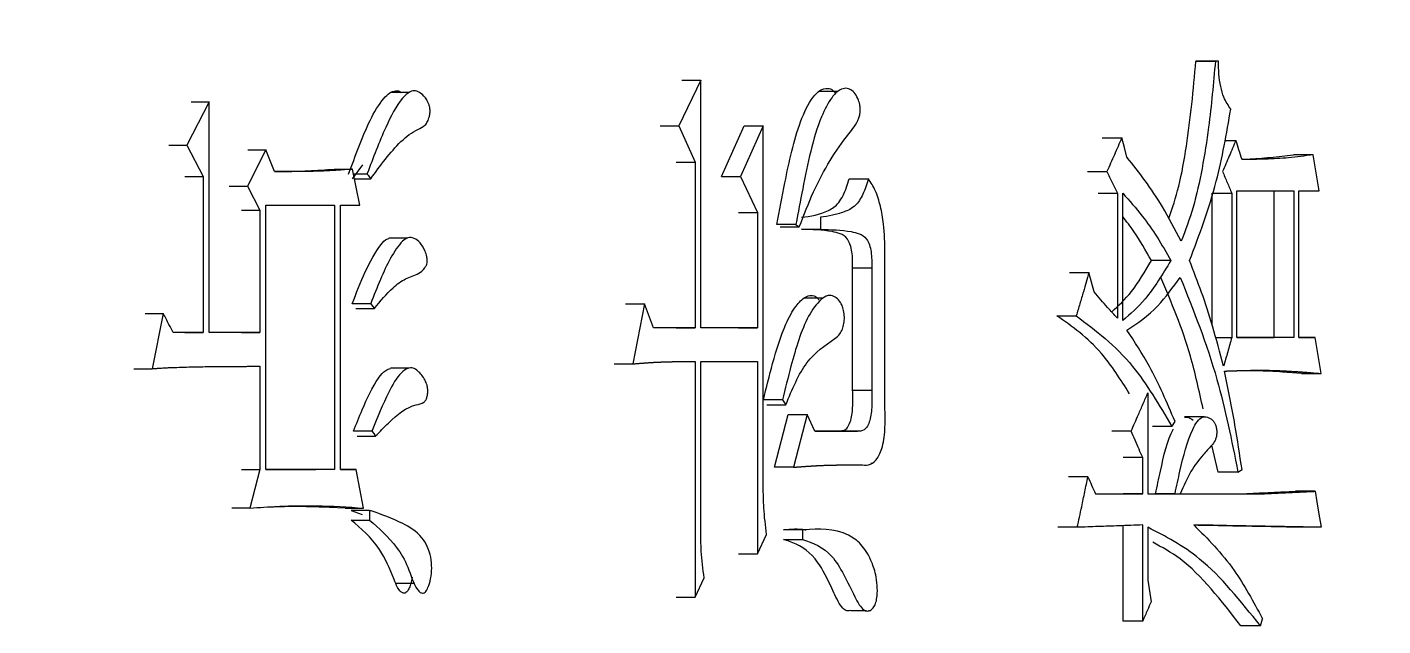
# Model space of a CAD drawing. Header units: millimetres. Extents: x 2642 to 4256, y 821 to 2003.
# Drawn here: x 3289 to 3295.1, y 1112.86 to 1115.55 of the extents above; entities that cross this region are included whole.
import ezdxf

# ---------------------------------------------------------------- set-up
doc = ezdxf.new("R2010")
doc.units = ezdxf.units.MM

msp = doc.modelspace()

# ---------------------------------------------------------------- linework, layer by layer
at = {"color": 7, "linetype": 'Continuous', "lineweight": 25}
for p, q in [((3294.2621, 1115.3991), (3294.3502, 1115.3991)), ((3294.3641, 1115.3991), (3294.2759, 1115.3991)), ((3294.3641, 1115.3991), (3294.3502, 1115.3991)), ((3292.0339, 1115.3125), (3291.936, 1115.107)), ((3292.0339, 1114.1983), (3292.0339, 1115.3125)), ((3290.721, 1115.257), (3290.6373, 1115.257)), ((3292.6503, 1115.2615), (3292.5638, 1115.2615)), ((3289.8219, 1115.2151), (3289.7214, 1115.0204)), ((3289.7401, 1115.2151), (3289.8219, 1115.2151)), ((3289.8219, 1114.1767), (3289.8219, 1115.2151)), ((3291.851, 1115.107), (3291.936, 1115.107)), ((3291.936, 1115.107), (3292.0082, 1114.9447)), ((3292.128, 1114.8798), (3292.2298, 1115.107)), ((3292.3153, 1115.107), (3292.2133, 1114.8798)), ((3292.2298, 1115.107), (3292.3153, 1115.107)), ((3292.3153, 1113.4844), (3292.3153, 1115.107)), ((3293.8411, 1115.0529), (3293.9287, 1115.0529)), ((3289.6397, 1115.0204), (3289.7214, 1115.0204)), ((3289.7214, 1115.0204), (3289.794, 1114.8798)), ((3290.0773, 1114.9988), (3289.9943, 1114.8365)), ((3289.9951, 1114.9988), (3290.0773, 1114.9988)), ((3290.116, 1114.9014), (3290.0773, 1114.9988)), ((3294.3913, 1115.0421), (3294.4426, 1115.0421)), ((3290.5123, 1114.9317), (3290.4657, 1114.8691)), ((3291.9232, 1114.9447), (3292.0082, 1114.9447)), ((3292.0082, 1114.9447), (3292.0082, 1114.1983)), ((3294.7899, 1114.9772), (3294.7013, 1114.9772)), ((3289.7122, 1114.8798), (3289.794, 1114.8798)), ((3289.794, 1114.8798), (3289.794, 1114.1767)), ((3290.3844, 1114.9122), (3290.4672, 1114.9122)), ((3290.4999, 1114.75), (3290.4672, 1114.9122)), ((3290.5325, 1114.8906), (3290.4715, 1114.8906)), ((3290.4759, 1114.8691), (3290.5488, 1114.8691)), ((3292.128, 1114.8798), (3292.2133, 1114.8798)), ((3292.2133, 1114.8798), (3292.2898, 1114.7176)), ((3292.7026, 1114.869), (3292.7887, 1114.869)), ((3293.7749, 1114.9015), (3293.8623, 1114.9015)), ((3289.9121, 1114.8365), (3289.9943, 1114.8365)), ((3289.9943, 1114.8365), (3290.0496, 1114.7283)), ((3293.9097, 1114.8041), (3293.9097, 1114.2416)), ((3293.9334, 1114.2308), (3293.9334, 1114.8041)), ((3294.336, 1114.2095), (3294.336, 1114.8041)), ((3294.4241, 1114.8041), (3294.4241, 1114.1551)), ((3294.4472, 1114.1551), (3294.4472, 1114.815)), ((3294.4472, 1114.815), (3294.7037, 1114.815)), ((3294.6151, 1114.1551), (3294.6151, 1114.815)), ((3294.7037, 1114.815), (3294.7037, 1114.1551)), ((3294.7264, 1114.1551), (3294.7264, 1114.815)), ((3294.7264, 1114.815), (3294.8171, 1114.815)), ((3290.0773, 1114.75), (3290.3852, 1114.75)), ((3290.4126, 1114.75), (3290.4999, 1114.75)), ((3289.9674, 1114.7283), (3290.0496, 1114.7283)), ((3290.0496, 1114.7283), (3290.0496, 1114.1767)), ((3292.2044, 1114.7176), (3292.2898, 1114.7176)), ((3292.2898, 1114.7176), (3292.2898, 1114.1983)), ((3292.5733, 1114.6959), (3292.5733, 1114.6418)), ((3292.3919, 1114.6526), (3292.4775, 1114.6526)), ((3292.4875, 1114.6418), (3292.5733, 1114.6418)), ((3290.7133, 1114.6018), (3290.6297, 1114.6018)), ((3292.8633, 1113.8306), (3292.8633, 1114.5337)), ((3292.7175, 1114.4688), (3292.8036, 1114.4688)), ((3292.7175, 1113.9171), (3292.7175, 1114.4688)), ((3292.8036, 1114.4688), (3292.8036, 1113.9171)), ((3293.6941, 1114.4472), (3293.7814, 1114.4472)), ((3292.5851, 1114.3323), (3292.4988, 1114.3323)), ((3289.5334, 1114.2632), (3289.615, 1114.2632)), ((3289.615, 1114.2632), (3289.5644, 1114.0144)), ((3290.482, 1114.2849), (3290.5652, 1114.2849)), ((3291.6958, 1114.3065), (3291.7805, 1114.3065)), ((3291.7805, 1114.3065), (3291.7285, 1114.0361)), ((3291.8221, 1114.1983), (3291.7805, 1114.3065)), ((3292.0082, 1114.1983), (3291.8221, 1114.1983)), ((3291.9231, 1114.1983), (3292.0082, 1114.1983)), ((3292.2898, 1114.1983), (3292.0339, 1114.1983)), ((3292.2044, 1114.1983), (3292.2898, 1114.1983)), ((3293.6369, 1114.2524), (3293.7242, 1114.2524)), ((3289.794, 1114.1767), (3289.6598, 1114.1767)), ((3289.7122, 1114.1767), (3289.794, 1114.1767)), ((3290.0496, 1114.1767), (3289.8219, 1114.1767)), ((3289.9674, 1114.1767), (3290.0496, 1114.1767)), ((3294.3512, 1114.1551), (3294.4241, 1114.1551)), ((3294.7037, 1114.1551), (3294.4472, 1114.1551)), ((3294.4472, 1114.1551), (3294.6151, 1114.1551)), ((3294.7037, 1114.1551), (3294.6151, 1114.1551)), ((3294.799, 1114.1551), (3294.7264, 1114.1551)), ((3294.7264, 1114.1551), (3294.799, 1114.1551)), ((3289.4829, 1114.0144), (3289.5644, 1114.0144)), ((3290.0496, 1114.0252), (3290.0496, 1113.5601)), ((3290.7215, 1114.0169), (3290.6378, 1114.0169)), ((3291.6439, 1114.0361), (3291.7285, 1114.0361)), ((3292.0082, 1114.0469), (3292.0082, 1112.9868)), ((3292.0339, 1114.0469), (3292.2898, 1114.0469)), ((3292.0339, 1113.2897), (3292.0339, 1114.0469)), ((3292.2898, 1114.0469), (3292.2898, 1113.1815)), ((3294.7374, 1113.9928), (3294.653, 1113.9992)), ((3294.7374, 1113.9928), (3294.8261, 1113.9928)), ((3292.7175, 1113.9171), (3292.8036, 1113.9171)), ((3293.9609, 1113.9063), (3293.9589, 1113.9063)), ((3294.0466, 1113.9063), (3294.0466, 1113.452)), ((3292.3312, 1113.8521), (3292.4168, 1113.8521)), ((3292.4016, 1113.8738), (3292.4168, 1113.8521)), ((3292.3666, 1113.5709), (3292.4271, 1113.8089)), ((3292.4271, 1113.8089), (3292.5128, 1113.8089)), ((3292.5128, 1113.8089), (3292.4522, 1113.5709)), ((3292.5481, 1113.7332), (3292.5128, 1113.8089)), ((3294.2996, 1113.7984), (3294.211, 1113.7984)), ((3290.5543, 1113.7331), (3290.4714, 1113.7331)), ((3290.4874, 1113.7115), (3290.5706, 1113.7115)), ((3292.7388, 1113.7332), (3292.5481, 1113.7332)), ((3292.5481, 1113.7332), (3292.6528, 1113.7332)), ((3292.6528, 1113.7332), (3292.7388, 1113.7332)), ((3293.9712, 1113.7332), (3293.8836, 1113.7332)), ((3294.1545, 1113.7548), (3294.0667, 1113.7548)), ((3294.3635, 1113.5493), (3294.3342, 1113.6708)), ((3292.7992, 1113.5887), (3292.8051, 1113.5887)), ((3294.0231, 1113.6142), (3293.9354, 1113.6142)), ((3294.0231, 1113.452), (3294.0231, 1113.6142)), ((3289.9674, 1113.5601), (3290.0496, 1113.5601)), ((3290.0496, 1113.5601), (3290.0053, 1113.387)), ((3290.3852, 1113.5601), (3290.0773, 1113.5601)), ((3290.0773, 1113.5601), (3290.3023, 1113.5601)), ((3290.3852, 1113.5601), (3290.3025, 1113.5601)), ((3290.4835, 1113.5601), (3290.4126, 1113.5601)), ((3290.4126, 1113.5601), (3290.4835, 1113.5601)), ((3290.5162, 1113.387), (3290.4835, 1113.5601)), ((3292.4522, 1113.5709), (3292.3666, 1113.5709)), ((3293.7767, 1113.5277), (3293.6893, 1113.5277)), ((3294.4518, 1113.5493), (3294.3635, 1113.5493)), ((3294.4518, 1113.5493), (3294.4702, 1113.5601)), ((3294.799, 1113.4628), (3294.7103, 1113.4628)), ((3293.81, 1113.452), (3294.0231, 1113.452)), ((3293.81, 1113.452), (3293.9354, 1113.452)), ((3294.0231, 1113.452), (3293.9354, 1113.452)), ((3294.0466, 1113.452), (3294.1686, 1113.452)), ((3294.0466, 1113.452), (3294.0807, 1113.452)), ((3294.1686, 1113.452), (3294.0807, 1113.452)), ((3294.1691, 1113.452), (3294.4829, 1113.452)), ((3294.1919, 1113.452), (3294.5713, 1113.452)), ((3294.4829, 1113.452), (3294.5713, 1113.452)), ((3290.0053, 1113.387), (3289.9232, 1113.387)), ((3290.4331, 1113.387), (3290.3645, 1113.3901)), ((3290.4333, 1113.387), (3290.5162, 1113.387)), ((3290.4603, 1113.3762), (3290.5108, 1113.3589)), ((3290.5434, 1113.3762), (3290.4605, 1113.3762)), ((3290.5434, 1113.3762), (3290.5434, 1113.333)), ((3290.4603, 1113.3331), (3290.5434, 1113.3331)), ((3292.4926, 1113.2897), (3292.407, 1113.2897)), ((3292.4926, 1113.2897), (3292.4926, 1113.2463)), ((3293.7289, 1113.3005), (3293.6417, 1113.3005)), ((3293.9354, 1112.8786), (3293.9354, 1113.3081)), ((3294.0231, 1112.8786), (3294.0231, 1113.3113)), ((3294.0466, 1113.3005), (3294.0466, 1113.0625)), ((3294.8261, 1113.3005), (3294.7374, 1113.3005)), ((3292.2898, 1113.1815), (3292.3305, 1113.268)), ((3292.407, 1113.2463), (3292.4926, 1113.2463)), ((3290.6605, 1113.0491), (3290.7443, 1113.0492)), ((3292.0082, 1112.9868), (3292.0493, 1113.0733)), ((3294.0466, 1113.0625), (3294.0607, 1112.9652)), ((3292.709, 1112.926), (3292.7781, 1112.926)), ((3292.791, 1112.926), (3292.7955, 1112.926)), ((3294.0231, 1112.8786), (3293.9354, 1112.8786)), ((3294.5529, 1112.857), (3294.4646, 1112.857)), ((3294.5529, 1112.857), (3294.5621, 1112.8894))]:
    msp.add_line(p, q, dxfattribs=at)
at = {"color": 7, "linetype": 'Continuous', "lineweight": 25, "flags": 128}
for points in [[(3291.9489, 1115.3125), (3291.9703, 1115.3125), (3292.0021, 1115.3125), (3292.0339, 1115.3125)], [(3293.9523, 1114.9664), (3293.9405, 1115.0097), (3293.9287, 1115.0529)], [(3294.8171, 1114.815), (3294.8035, 1114.8961), (3294.7899, 1114.9772)], [(3290.5325, 1114.8906), (3290.5367, 1114.8851), (3290.5428, 1114.8771), (3290.5488, 1114.869)], [(3293.8222, 1114.8041), (3293.866, 1114.8041), (3293.9097, 1114.8041)], [(3294.336, 1114.8041), (3294.3801, 1114.8041), (3294.4241, 1114.8041)], [(3290.0773, 1113.5601), (3290.0773, 1114.155), (3290.0773, 1114.75)], [(3290.3852, 1114.75), (3290.3852, 1114.155), (3290.3852, 1113.5601)], [(3290.4126, 1113.5601), (3290.4126, 1114.155), (3290.4126, 1114.75)], [(3292.4623, 1114.6635), (3292.435, 1114.6635), (3292.4059, 1114.6635), (3292.3767, 1114.6635)], [(3292.4623, 1114.6635), (3292.4699, 1114.6581), (3292.4775, 1114.6526)], [(3294.1499, 1114.5013), (3294.1269, 1114.5013), (3294.1039, 1114.5013), (3294.062, 1114.5013)], [(3293.8053, 1114.3606), (3293.7934, 1114.4039), (3293.7814, 1114.4472)], [(3290.5489, 1114.3065), (3290.5185, 1114.3065), (3290.4921, 1114.3065), (3290.4659, 1114.3065)], [(3290.5489, 1114.3065), (3290.557, 1114.2957), (3290.5652, 1114.2849)], [(3294.8261, 1113.9928), (3294.8125, 1114.074), (3294.799, 1114.1551)], [(3292.4016, 1113.8738), (3292.3693, 1113.8738), (3292.3427, 1113.8738), (3292.316, 1113.8738)], [(3294.1545, 1113.7548), (3294.1581, 1113.7603), (3294.1633, 1113.7684), (3294.1686, 1113.7765)], [(3290.5543, 1113.7331), (3290.5625, 1113.7223), (3290.5706, 1113.7115)], [(3294.799, 1113.4628), (3294.8068, 1113.4158), (3294.8147, 1113.3688), (3294.8261, 1113.3005)], [(3292.2044, 1113.1815), (3292.2257, 1113.1815), (3292.2471, 1113.1815), (3292.2685, 1113.1815), (3292.2898, 1113.1815)], [(3291.9231, 1112.9868), (3291.9444, 1112.9868), (3291.9656, 1112.9868), (3291.9869, 1112.9868), (3292.0082, 1112.9868)]]:
    msp.add_lwpolyline(points, dxfattribs=at)
at = {"color": 7, "linetype": 'Continuous', "lineweight": 25}
for points, knots in [([(3226.4342, 1113.9618), (3228.9946, 1113.9867), (3232.575, 1114.0215), (3237.8442, 1114.3002), (3242.3086, 1114.6355), (3247.6247, 1115.2012), (3253.1937, 1115.9745), (3259.0071, 1116.9845), (3264.9784, 1118.2406), (3271.0544, 1119.7512), (3277.1924, 1121.5219), (3283.3576, 1123.5561), (3289.5211, 1125.8556), (3295.658, 1128.4208), (3301.7461, 1131.2512), (3307.7656, 1134.345), (3313.6984, 1137.6996), (3319.5275, 1141.3118), (3325.2372, 1145.1773), (3330.8128, 1149.2915), (3336.2401, 1153.6487), (3341.5058, 1158.2429), (3346.5971, 1163.0674), (3351.502, 1168.1151), (3356.2088, 1173.378), (3360.7066, 1178.848), (3364.9849, 1184.5162), (3369.0335, 1190.3735), (3372.8432, 1196.4101), (3376.4049, 1202.6159), (3379.7101, 1208.9806), (3382.7509, 1215.4931), (3385.52, 1222.1424), (3388.0104, 1228.9167), (3390.2159, 1235.8044), (3392.1305, 1242.7932), (3393.7491, 1249.8708), (3395.0669, 1257.0245), (3396.0798, 1264.2415), (3396.7842, 1271.5087), (3397.1771, 1278.8129), (3397.256, 1286.1407), (3397.019, 1293.4788), (3396.4648, 1300.8135), (3395.5926, 1308.1312), (3394.4023, 1315.4182), (3392.8942, 1322.6608), (3391.0692, 1329.8454), (3388.9287, 1336.9582), (3386.4749, 1343.9857), (3383.7101, 1350.9144), (3380.6373, 1357.7307), (3377.2602, 1364.4213), (3373.5826, 1370.9732), (3369.609, 1377.3732), (3365.344, 1383.6085), (3360.7928, 1389.6666), (3355.9609, 1395.5349), (3350.8537, 1401.2013), (3345.4771, 1406.6539), (3340.0304, 1411.7015), (3334.557, 1416.3537), (3329.0988, 1420.6232), (3323.4739, 1424.6655), (3317.6925, 1428.4739), (3311.765, 1432.0421), (3305.7025, 1435.3641), (3299.5167, 1438.4343), (3293.2201, 1441.2478), (3286.8264, 1443.7998), (3280.3513, 1446.0859), (3273.8136, 1448.1021), (3267.2387, 1449.8446), (3260.6658, 1451.3095), (3254.172, 1452.491), (3247.8825, 1453.3881), (3242.3588, 1453.9715), (3237.4759, 1454.3391), (3232.6518, 1454.5789), (3226.6775, 1454.696), (3221.1607, 1454.5856), (3215.8915, 1454.3139), (3211.427, 1453.9765), (3206.111, 1453.4115), (3200.542, 1452.638), (3194.7285, 1451.628), (3188.7573, 1450.3719), (3182.6813, 1448.8613), (3176.5433, 1447.0906), (3170.3781, 1445.0564), (3164.2145, 1442.7569), (3158.0777, 1440.1917), (3151.9896, 1437.3613), (3145.97, 1434.2676), (3140.0373, 1430.9129), (3134.2082, 1427.3007), (3128.4984, 1423.4352), (3122.9229, 1419.3211), (3117.4956, 1414.9639), (3112.2299, 1410.3696), (3107.1386, 1405.5451), (3102.2337, 1400.4975), (3097.5268, 1395.2345), (3093.029, 1389.7645), (3088.7508, 1384.0963), (3084.7021, 1378.2391), (3080.8925, 1372.2024), (3077.3307, 1365.9966), (3074.026, 1359.6318), (3070.9832, 1353.1199), (3068.2213, 1346.4684), (3065.8842, 1340.1863), (3064.6057, 1336.0812), (3064.0425, 1334.2727)], [0, 0, 0, 0, 0.0102074, 0.014274, 0.021037, 0.0280561, 0.0355867, 0.0434511, 0.0515783, 0.0599113, 0.0684099, 0.0770439, 0.085791, 0.0946336, 0.1035582, 0.112554, 0.1216124, 0.1307262, 0.1398897, 0.1490979, 0.1583469, 0.1676331, 0.1769537, 0.1863062, 0.1956884, 0.2050985, 0.2145348, 0.2239961, 0.233481, 0.2429885, 0.2525178, 0.262068, 0.2716385, 0.2812287, 0.2908382, 0.3004664, 0.3101132, 0.3197782, 0.3294613, 0.3391624, 0.3488814, 0.3586183, 0.3683733, 0.3781464, 0.387938, 0.3977483, 0.4075776, 0.4174265, 0.4272956, 0.4371854, 0.4470968, 0.4570307, 0.4669882, 0.4769704, 0.486979, 0.4970156, 0.5070822, 0.5171812, 0.5273154, 0.5374882, 0.5477037, 0.5569145, 0.5661226, 0.5753266, 0.5845258, 0.5937191, 0.6029052, 0.6120821, 0.6212471, 0.6303962, 0.6395236, 0.6486197, 0.6576679, 0.6666375, 0.6754633, 0.6839789, 0.6919633, 0.6976055, 0.7035012, 0.7112199, 0.7214273, 0.7254939, 0.7322569, 0.739276, 0.7468066, 0.754671, 0.7627982, 0.7711312, 0.7796298, 0.7882638, 0.7970109, 0.8058535, 0.8147781, 0.8237739, 0.8328323, 0.8419461, 0.8511096, 0.8603178, 0.8695668, 0.878853, 0.8881736, 0.8975261, 0.9069083, 0.9163184, 0.9257547, 0.935216, 0.9447009, 0.9542084, 0.9637377, 0.9732879, 0.9828584, 0.9924486, 1, 1, 1, 1]), ([(3294.1405, 1114.6907), (3294.1565, 1114.7377), (3294.1906, 1114.8377), (3294.2206, 1115.0165), (3294.2459, 1115.205), (3294.2567, 1115.3343), (3294.2621, 1115.3991)], [0, 0, 0, 0, 0.22676, 0.482834, 0.740928, 1, 1, 1, 1]), ([(3294.3502, 1115.3991), (3294.3414, 1115.2992), (3294.3269, 1115.1351), (3294.2919, 1114.9157), (3294.2534, 1114.7387), (3294.2154, 1114.6378), (3294.1966, 1114.5879)], [0, 0, 0, 0, 0.3440816, 0.5653831, 0.7845838, 1, 1, 1, 1]), ([(3294.2759, 1115.3991), (3294.2744, 1115.3991), (3294.2718, 1115.3991), (3294.2682, 1115.3991), (3294.2651, 1115.3991), (3294.2631, 1115.3991), (3294.2621, 1115.3991)], [0, 0, 0, 0, 0.34, 0.56, 0.78, 1, 1, 1, 1]), ([(3294.4195, 1115.1828), (3294.4083, 1115.199), (3294.3896, 1115.226), (3294.3733, 1115.2845), (3294.3651, 1115.3404), (3294.3644, 1115.3795), (3294.3641, 1115.3991)], [0, 0, 0, 0, 0.328373, 0.548346, 0.773134, 1, 1, 1, 1]), ([(3290.4494, 1114.8906), (3290.4645, 1114.9314), (3290.5101, 1115.0543), (3290.568, 1115.1914), (3290.6331, 1115.257), (3290.66, 1115.2674), (3290.6785, 1115.2651), (3290.6861, 1115.2571), (3290.6862, 1115.257)], [0, 0, 0, 0, 0.248256, 0.747976, 0.841052, 0.91959, 0.998812, 1, 1, 1, 1]), ([(3290.5488, 1114.8691), (3290.5705, 1114.8988), (3290.636, 1114.9885), (3290.7175, 1115.077), (3290.7882, 1115.1024), (3290.8051, 1115.126), (3290.8128, 1115.147), (3290.8161, 1115.1682), (3290.8155, 1115.187), (3290.8105, 1115.2067), (3290.7975, 1115.2319), (3290.7768, 1115.2541), (3290.7509, 1115.2679), (3290.7217, 1115.2613), (3290.6714, 1115.2146), (3290.6066, 1115.0853), (3290.5589, 1114.9637), (3290.5328, 1114.8914), (3290.5325, 1114.8906)], [0, 0, 0, 0, 0.113222, 0.341327, 0.387566, 0.408095, 0.428648, 0.444625, 0.457844, 0.471063, 0.493511, 0.536211, 0.570053, 0.604097, 0.65629, 0.801568, 0.997978, 1, 1, 1, 1]), ([(3292.3767, 1114.6635), (3292.3885, 1114.7261), (3292.4183, 1114.8848), (3292.4631, 1115.0905), (3292.5255, 1115.2243), (3292.5702, 1115.2702), (3292.6016, 1115.2791), (3292.6261, 1115.272), (3292.6361, 1115.258), (3292.6395, 1115.2533)], [0, 0, 0, 0, 0.230113, 0.582915, 0.761626, 0.839199, 0.91746, 0.972398, 1, 1, 1, 1]), ([(3292.4775, 1114.6526), (3292.4983, 1114.7062), (3292.561, 1114.8683), (3292.6558, 1115.0216), (3292.7378, 1115.1159), (3292.751, 1115.1608), (3292.7526, 1115.1799), (3292.7506, 1115.2011), (3292.7434, 1115.2271), (3292.7295, 1115.2534), (3292.7097, 1115.2723), (3292.6862, 1115.2786), (3292.6564, 1115.2702), (3292.6166, 1115.2306), (3292.5468, 1115.0936), (3292.5039, 1114.8837), (3292.4723, 1114.7173), (3292.4624, 1114.6637), (3292.4623, 1114.6635)], [0, 0, 0, 0, 0.116248, 0.351545, 0.417546, 0.429975, 0.440278, 0.450547, 0.466965, 0.490882, 0.515264, 0.540739, 0.570383, 0.616277, 0.689853, 0.900941, 0.999644, 1, 1, 1, 1]), ([(3294.2339, 1114.5013), (3294.2778, 1114.6162), (3294.3568, 1114.8234), (3294.4002, 1115.0721), (3294.4195, 1115.1828)], [0, 0, 0, 0, 0.554843, 1, 1, 1, 1]), ([(3293.9287, 1115.0529), (3293.9176, 1115.0277), (3293.8955, 1114.9772), (3293.8734, 1114.9267), (3293.8623, 1114.9015)], [0, 0, 0, 0, 0.499999, 1, 1, 1, 1]), ([(3294.4426, 1115.0421), (3294.4326, 1115.0187), (3294.4126, 1114.9718), (3294.3926, 1114.9249), (3294.3826, 1114.9015)], [0, 0, 0, 0, 0.499999, 1, 1, 1, 1]), ([(3294.4703, 1114.9556), (3294.4657, 1114.97), (3294.4564, 1114.9988), (3294.4472, 1115.0277), (3294.4426, 1115.0421)], [0, 0, 0, 0, 0.499999, 1, 1, 1, 1]), ([(3294.1966, 1114.5879), (3294.169, 1114.6409), (3294.1178, 1114.739), (3294.0349, 1114.8623), (3293.9799, 1114.9316), (3293.9523, 1114.9664)], [0, 0, 0, 0, 0.370244, 0.684379, 1, 1, 1, 1]), ([(3294.4697, 1114.9573), (3294.4777, 1114.9574), (3294.5206, 1114.958), (3294.5979, 1114.9653), (3294.6668, 1114.9732), (3294.7013, 1114.9772)], [0, 0, 0, 0, 0.102506, 0.551171, 1, 1, 1, 1]), ([(3294.7899, 1114.9772), (3294.7532, 1114.9722), (3294.682, 1114.9624), (3294.5754, 1114.957), (3294.5053, 1114.9561), (3294.4703, 1114.9556)], [0, 0, 0, 0, 0.347124, 0.673492, 1, 1, 1, 1]), ([(3290.1159, 1114.9017), (3290.127, 1114.9017), (3290.1775, 1114.9018), (3290.267, 1114.9047), (3290.3451, 1114.9097), (3290.3841, 1114.9122)], [0, 0, 0, 0, 0.123403, 0.561636, 1, 1, 1, 1]), ([(3290.4672, 1114.9122), (3290.4576, 1114.9116), (3290.4433, 1114.9106), (3290.4278, 1114.9095), (3290.4194, 1114.909), (3290.4146, 1114.9086), (3290.4087, 1114.9083), (3290.4039, 1114.9079), (3290.3979, 1114.9076), (3290.3931, 1114.9073), (3290.3871, 1114.9069), (3290.3823, 1114.9066), (3290.3764, 1114.9063), (3290.3716, 1114.906), (3290.3656, 1114.9057), (3290.3596, 1114.9054), (3290.3536, 1114.9051), (3290.3476, 1114.9048), (3290.3416, 1114.9045), (3290.3344, 1114.9042), (3290.3272, 1114.9039), (3290.3212, 1114.9037), (3290.3152, 1114.9035), (3290.3068, 1114.9032), (3290.2972, 1114.9029), (3290.2888, 1114.9027), (3290.2828, 1114.9026), (3290.278, 1114.9025), (3290.272, 1114.9023), (3290.2672, 1114.9022), (3290.2612, 1114.9021), (3290.2564, 1114.9021), (3290.2504, 1114.902), (3290.2444, 1114.9019), (3290.2383, 1114.9018), (3290.2323, 1114.9017), (3290.2275, 1114.9017), (3290.2215, 1114.9016), (3290.2167, 1114.9016), (3290.2106, 1114.9015), (3290.2058, 1114.9015), (3290.1998, 1114.9015), (3290.195, 1114.9015), (3290.189, 1114.9014), (3290.1841, 1114.9014), (3290.1781, 1114.9014), (3290.1733, 1114.9014), (3290.1673, 1114.9014), (3290.1624, 1114.9014), (3290.1564, 1114.9014), (3290.1516, 1114.9014), (3290.1455, 1114.9014), (3290.1407, 1114.9014), (3290.1347, 1114.9014), (3290.1298, 1114.9014), (3290.1232, 1114.9014), (3290.119, 1114.9014), (3290.116, 1114.9014)], [0, 0, 0, 0, 0.082056, 0.123084, 0.133341, 0.153855, 0.164112, 0.184626, 0.194883, 0.215397, 0.225654, 0.246168, 0.256425, 0.276939, 0.287196, 0.30771, 0.328224, 0.338481, 0.358995, 0.379509, 0.400023, 0.420537, 0.430794, 0.451308, 0.492336, 0.51285, 0.523107, 0.543621, 0.553878, 0.574392, 0.584649, 0.605163, 0.61542, 0.635934, 0.656448, 0.666705, 0.687219, 0.697476, 0.71799, 0.728247, 0.748761, 0.759018, 0.779532, 0.789789, 0.810303, 0.82056, 0.841074, 0.851331, 0.871845, 0.882102, 0.902616, 0.912873, 0.933387, 0.943644, 0.964158, 0.974415, 1, 1, 1, 1]), ([(3292.4875, 1114.6959), (3292.5285, 1114.7012), (3292.586, 1114.7086), (3292.6573, 1114.7558), (3292.6863, 1114.8155), (3292.6987, 1114.8561), (3292.7026, 1114.869)], [0, 0, 0, 0, 0.5013943, 0.7026306, 0.9057015, 1, 1, 1, 1]), ([(3292.7887, 1114.869), (3292.781, 1114.8448), (3292.7659, 1114.797), (3292.7279, 1114.7406), (3292.6789, 1114.7189), (3292.6265, 1114.7035), (3292.591, 1114.6985), (3292.5733, 1114.6959)], [0, 0, 0, 0, 0.1777081, 0.35, 0.5672223, 0.7837017, 1, 1, 1, 1]), ([(3292.8633, 1114.5337), (3292.8623, 1114.578), (3292.8606, 1114.6509), (3292.8442, 1114.7465), (3292.8217, 1114.8186), (3292.7996, 1114.8524), (3292.7887, 1114.869)], [0, 0, 0, 0, 0.3472592, 0.5698518, 0.7878871, 1, 1, 1, 1]), ([(3293.8623, 1114.9015), (3293.8702, 1114.8853), (3293.886, 1114.8528), (3293.9018, 1114.8204), (3293.9097, 1114.8041)], [0, 0, 0, 0, 0.499999, 1, 1, 1, 1]), ([(3294.3826, 1114.9015), (3294.3895, 1114.8853), (3294.4034, 1114.8528), (3294.4172, 1114.8204), (3294.4241, 1114.8041)], [0, 0, 0, 0, 0.499998, 1, 1, 1, 1]), ([(3293.9334, 1114.8041), (3293.9631, 1114.7708), (3294.0163, 1114.711), (3294.0885, 1114.6089), (3294.1294, 1114.5372), (3294.1499, 1114.5013)], [0, 0, 0, 0, 0.385333, 0.691671, 1, 1, 1, 1]), ([(3294.062, 1114.5013), (3294.0364, 1114.5465), (3293.9957, 1114.6184), (3293.9503, 1114.6773), (3293.9334, 1114.6993)], [0, 0, 0, 0, 0.628454, 1, 1, 1, 1]), ([(3292.7176, 1114.4688), (3292.7178, 1114.493), (3292.7183, 1114.5404), (3292.6969, 1114.6046), (3292.6611, 1114.6239), (3292.5922, 1114.639), (3292.5338, 1114.6406), (3292.4875, 1114.6418)], [0, 0, 0, 0, 0.130352, 0.254709, 0.382976, 0.510106, 1, 1, 1, 1]), ([(3292.5733, 1114.6418), (3292.6197, 1114.6406), (3292.6781, 1114.639), (3292.7471, 1114.6239), (3292.7829, 1114.6046), (3292.8044, 1114.5404), (3292.8039, 1114.493), (3292.8036, 1114.4688)], [0, 0, 0, 0, 0.490042, 0.617207, 0.745492, 0.869777, 1, 1, 1, 1]), ([(3290.4657, 1114.3065), (3290.4845, 1114.3555), (3290.5221, 1114.4538), (3290.5754, 1114.5504), (3290.6146, 1114.5965), (3290.6269, 1114.5995), (3290.6296, 1114.6001)], [0, 0, 0, 0, 0.419977, 0.842492, 0.96479, 1, 1, 1, 1]), ([(3290.5652, 1114.2849), (3290.5925, 1114.3184), (3290.6366, 1114.3725), (3290.7053, 1114.4232), (3290.7553, 1114.4359), (3290.7874, 1114.4587), (3290.7989, 1114.4785), (3290.8027, 1114.4908), (3290.8035, 1114.5043), (3290.8009, 1114.5229), (3290.7911, 1114.5512), (3290.7725, 1114.583), (3290.7449, 1114.6032), (3290.7167, 1114.6069), (3290.6782, 1114.579), (3290.6365, 1114.5128), (3290.5905, 1114.4153), (3290.5629, 1114.3438), (3290.549, 1114.3068), (3290.5489, 1114.3065)], [0, 0, 0, 0, 0.157954, 0.255242, 0.35249, 0.401724, 0.417192, 0.427834, 0.438557, 0.45242, 0.478029, 0.52635, 0.573066, 0.619079, 0.658607, 0.768684, 0.881292, 0.999134, 1, 1, 1, 1]), ([(3293.8836, 1114.2698), (3293.9139, 1114.2979), (3293.9787, 1114.3578), (3294.0331, 1114.4514), (3294.062, 1114.5013)], [0, 0, 0, 0, 0.467546, 1, 1, 1, 1]), ([(3294.1499, 1114.5013), (3294.1125, 1114.4394), (3294.0461, 1114.3297), (3293.9677, 1114.2609), (3293.9334, 1114.2308)], [0, 0, 0, 0, 0.563444, 1, 1, 1, 1]), ([(3294.3872, 1114.0253), (3294.3708, 1114.0863), (3294.3402, 1114.2002), (3294.2891, 1114.3595), (3294.2524, 1114.4539), (3294.2339, 1114.5013)], [0, 0, 0, 0, 0.365229, 0.681783, 1, 1, 1, 1]), ([(3293.7814, 1114.4472), (3293.773, 1114.4183), (3293.7592, 1114.3715), (3293.7401, 1114.3065), (3293.7295, 1114.2705), (3293.7242, 1114.2524)], [0, 0, 0, 0, 0.4440621, 0.722031, 1, 1, 1, 1]), ([(3293.9523, 1114.1876), (3293.9998, 1114.2198), (3294.085, 1114.2777), (3294.1591, 1114.3802), (3294.1919, 1114.4256)], [0, 0, 0, 0, 0.556662, 1, 1, 1, 1]), ([(3294.2951, 1113.8331), (3294.2773, 1113.9142), (3294.2293, 1114.1326), (3294.1524, 1114.3125), (3294.104, 1114.4256)], [0, 0, 0, 0, 0.371286, 1, 1, 1, 1]), ([(3294.1919, 1114.4256), (3294.2515, 1114.2778), (3294.3587, 1114.0117), (3294.4231, 1113.6916), (3294.4518, 1113.5493)], [0, 0, 0, 0, 0.555385, 1, 1, 1, 1]), ([(3292.316, 1113.8738), (3292.3295, 1113.9287), (3292.3586, 1114.0476), (3292.4043, 1114.1964), (3292.4577, 1114.2943), (3292.498, 1114.3361), (3292.5309, 1114.3474), (3292.5529, 1114.3403), (3292.5637, 1114.3268), (3292.5671, 1114.3225)], [0, 0, 0, 0, 0.249513, 0.540155, 0.702681, 0.82884, 0.898011, 0.96762, 1, 1, 1, 1]), ([(3292.4168, 1113.8521), (3292.4459, 1113.9218), (3292.5047, 1114.0627), (3292.6024, 1114.124), (3292.6582, 1114.1661), (3292.6723, 1114.1909), (3292.6791, 1114.2176), (3292.6813, 1114.2473), (3292.6784, 1114.276), (3292.6689, 1114.3032), (3292.6539, 1114.3257), (3292.6324, 1114.3434), (3292.6047, 1114.3468), (3292.564, 1114.3193), (3292.4974, 1114.2268), (3292.4467, 1114.057), (3292.4141, 1113.9246), (3292.4016, 1113.8738)], [0, 0, 0, 0, 0.175531, 0.354652, 0.388166, 0.407747, 0.427401, 0.446675, 0.466945, 0.484382, 0.511375, 0.539761, 0.574487, 0.616877, 0.705288, 0.887114, 1, 1, 1, 1]), ([(3293.9097, 1114.2416), (3293.8947, 1114.2575), (3293.8695, 1114.2842), (3293.8349, 1114.3248), (3293.8152, 1114.3487), (3293.8053, 1114.3606)], [0, 0, 0, 0, 0.425102, 0.712508, 1, 1, 1, 1]), ([(3289.6598, 1114.1767), (3289.6534, 1114.189), (3289.6427, 1114.2096), (3289.6278, 1114.2385), (3289.6192, 1114.255), (3289.615, 1114.2632)], [0, 0, 0, 0, 0.4283659, 0.7141823, 1, 1, 1, 1]), ([(3293.9639, 1113.902), (3293.9231, 1113.9663), (3293.8249, 1114.121), (3293.7062, 1114.2039), (3293.6369, 1114.2524)], [0, 0, 0, 0, 0.415618, 1, 1, 1, 1]), ([(3293.7242, 1114.2524), (3293.8118, 1114.1864), (3293.9694, 1114.0677), (3294.0976, 1113.851), (3294.1545, 1113.7548)], [0, 0, 0, 0, 0.555743, 1, 1, 1, 1]), ([(3294.1686, 1113.7765), (3294.1319, 1113.8625), (3294.0669, 1114.0152), (3293.9871, 1114.1352), (3293.9523, 1114.1875)], [0, 0, 0, 0, 0.56336, 1, 1, 1, 1]), ([(3294.4241, 1114.1551), (3294.418, 1114.1335), (3294.4057, 1114.0902), (3294.3933, 1114.0469), (3294.3872, 1114.0253)], [0, 0, 0, 0, 0.499999, 1, 1, 1, 1]), ([(3289.5644, 1114.0144), (3289.568, 1114.0147), (3289.5751, 1114.0152), (3289.584, 1114.0159), (3289.5929, 1114.0165), (3289.6, 1114.0171), (3289.6089, 1114.0177), (3289.6161, 1114.0181), (3289.6232, 1114.0185), (3289.6303, 1114.0189), (3289.6374, 1114.0192), (3289.6499, 1114.0197), (3289.6872, 1114.0209), (3289.737, 1114.0224), (3289.7937, 1114.0236), (3289.8291, 1114.0238), (3289.8538, 1114.0242), (3289.8662, 1114.0243), (3289.8733, 1114.0243), (3289.8803, 1114.0244), (3289.8874, 1114.0245), (3289.8962, 1114.0245), (3289.9033, 1114.0246), (3289.9121, 1114.0247), (3289.9192, 1114.0247), (3289.9262, 1114.0248), (3289.9333, 1114.0248), (3289.9403, 1114.0248), (3289.9491, 1114.0249), (3289.9562, 1114.0249), (3289.965, 1114.025), (3289.972, 1114.025), (3289.9791, 1114.025), (3289.9861, 1114.025), (3289.9931, 1114.0251), (3290.0002, 1114.0251), (3290.0055, 1114.0251), (3290.0099, 1114.0251), (3290.0143, 1114.0251), (3290.0178, 1114.0251), (3290.0222, 1114.0251), (3290.0257, 1114.0252), (3290.0301, 1114.0252), (3290.0336, 1114.0252), (3290.0371, 1114.0252), (3290.0422, 1114.0252), (3290.0463, 1114.0252), (3290.0496, 1114.0252)], [0, 0, 0, 0, 0.021887, 0.043773, 0.054717, 0.076603, 0.087547, 0.109433, 0.120377, 0.13132, 0.153207, 0.16415, 0.207923, 0.383017, 0.470564, 0.558111, 0.601884, 0.623771, 0.634714, 0.645657, 0.667544, 0.678487, 0.700374, 0.711317, 0.733204, 0.744147, 0.755091, 0.776977, 0.787921, 0.809807, 0.820751, 0.842637, 0.853581, 0.864524, 0.886411, 0.897354, 0.908297, 0.919241, 0.924712, 0.935656, 0.941127, 0.952071, 0.957542, 0.968486, 0.973957, 0.979429, 1, 1, 1, 1]), ([(3290.4712, 1113.7331), (3290.484, 1113.7657), (3290.5177, 1113.8515), (3290.564, 1113.9479), (3290.6108, 1114.0076), (3290.6304, 1114.0136), (3290.6377, 1114.0158)], [0, 0, 0, 0, 0.283457, 0.74635, 0.905734, 1, 1, 1, 1]), ([(3290.5706, 1113.7116), (3290.5898, 1113.7313), (3290.6476, 1113.7908), (3290.7202, 1113.8512), (3290.7809, 1113.8555), (3290.7967, 1113.8722), (3290.8023, 1113.8859), (3290.8054, 1113.9025), (3290.8059, 1113.9214), (3290.8024, 1113.9433), (3290.7885, 1113.9748), (3290.7667, 1114.001), (3290.7395, 1114.02), (3290.7129, 1114.017), (3290.6723, 1113.988), (3290.6176, 1113.8897), (3290.578, 1113.7954), (3290.5548, 1113.7343), (3290.5543, 1113.7331)], [0, 0, 0, 0, 0.107766, 0.324959, 0.382514, 0.397632, 0.412828, 0.427374, 0.444539, 0.463227, 0.487605, 0.551575, 0.589695, 0.627994, 0.678884, 0.799951, 0.99622, 1, 1, 1, 1]), ([(3291.7285, 1114.0361), (3291.7302, 1114.0362), (3291.7336, 1114.0365), (3291.7388, 1114.0369), (3291.7439, 1114.0373), (3291.749, 1114.0378), (3291.7533, 1114.0381), (3291.7575, 1114.0385), (3291.7618, 1114.0388), (3291.7669, 1114.0392), (3291.7712, 1114.0395), (3291.7755, 1114.0399), (3291.7797, 1114.0402), (3291.7848, 1114.0406), (3291.7891, 1114.0409), (3291.7934, 1114.0412), (3291.7976, 1114.0415), (3291.8019, 1114.0418), (3291.8062, 1114.0421), (3291.8104, 1114.0424), (3291.8155, 1114.0427), (3291.8198, 1114.0429), (3291.824, 1114.0432), (3291.8283, 1114.0434), (3291.8326, 1114.0436), (3291.8368, 1114.0439), (3291.8411, 1114.0441), (3291.8462, 1114.0443), (3291.8504, 1114.0445), (3291.8547, 1114.0446), (3291.8589, 1114.0448), (3291.8632, 1114.045), (3291.8675, 1114.0451), (3291.8717, 1114.0453), (3291.8768, 1114.0454), (3291.8811, 1114.0455), (3291.8853, 1114.0457), (3291.8896, 1114.0458), (3291.8938, 1114.0459), (3291.8981, 1114.046), (3291.9023, 1114.046), (3291.9066, 1114.0461), (3291.9108, 1114.0462), (3291.915, 1114.0463), (3291.9201, 1114.0464), (3291.9244, 1114.0464), (3291.9286, 1114.0465), (3291.9329, 1114.0465), (3291.9371, 1114.0466), (3291.9413, 1114.0466), (3291.9456, 1114.0466), (3291.9507, 1114.0467), (3291.9549, 1114.0467), (3291.9592, 1114.0467), (3291.9634, 1114.0468), (3291.9676, 1114.0468), (3291.9719, 1114.0468), (3291.9761, 1114.0468), (3291.9812, 1114.0468), (3291.9854, 1114.0468), (3291.9896, 1114.0468), (3291.9939, 1114.0469), (3291.9981, 1114.0469), (3292.0029, 1114.0469), (3292.0059, 1114.0469), (3292.0082, 1114.0469)], [0, 0, 0, 0, 0.018243, 0.036487, 0.05473, 0.072974, 0.091217, 0.100339, 0.118582, 0.136826, 0.155069, 0.164191, 0.182434, 0.200678, 0.218921, 0.228043, 0.246286, 0.26453, 0.273652, 0.291895, 0.310138, 0.328382, 0.337504, 0.355747, 0.37399, 0.383112, 0.401356, 0.419599, 0.437843, 0.446964, 0.465208, 0.483451, 0.492573, 0.510816, 0.52906, 0.547303, 0.556425, 0.574668, 0.592912, 0.602033, 0.620277, 0.63852, 0.647642, 0.665886, 0.684129, 0.702372, 0.711494, 0.729738, 0.747981, 0.757103, 0.775346, 0.79359, 0.811833, 0.820955, 0.839198, 0.857442, 0.866563, 0.884807, 0.90305, 0.921294, 0.930415, 0.948659, 0.966902, 0.976024, 1, 1, 1, 1]), ([(3294.3918, 1114.0037), (3294.3938, 1114.0037), (3294.3968, 1114.0038), (3294.4008, 1114.004), (3294.4038, 1114.0041), (3294.4068, 1114.0042), (3294.4098, 1114.0043), (3294.4138, 1114.0044), (3294.4178, 1114.0046), (3294.4218, 1114.0047), (3294.4248, 1114.0048), (3294.4278, 1114.0049), (3294.4308, 1114.005), (3294.4348, 1114.0052), (3294.4388, 1114.0053), (3294.4428, 1114.0054), (3294.4458, 1114.0055), (3294.4488, 1114.0056), (3294.4518, 1114.0057), (3294.4548, 1114.0058), (3294.4578, 1114.0059), (3294.4618, 1114.006), (3294.4658, 1114.0061), (3294.4697, 1114.0062), (3294.4737, 1114.0063), (3294.4787, 1114.0065), (3294.4847, 1114.0066), (3294.4907, 1114.0068), (3294.4967, 1114.0069), (3294.5046, 1114.007), (3294.5126, 1114.0072), (3294.5205, 1114.0073), (3294.5265, 1114.0074), (3294.5325, 1114.0074), (3294.5384, 1114.0075), (3294.5444, 1114.0075), (3294.5524, 1114.0075), (3294.5603, 1114.0075), (3294.5682, 1114.0075), (3294.5742, 1114.0074), (3294.5801, 1114.0073), (3294.5861, 1114.0072), (3294.592, 1114.0071), (3294.6, 1114.007), (3294.6079, 1114.0068), (3294.6158, 1114.0065), (3294.6217, 1114.0064), (3294.6277, 1114.0061), (3294.6336, 1114.0059), (3294.6395, 1114.0057), (3294.6474, 1114.0053), (3294.6553, 1114.005), (3294.6632, 1114.0046), (3294.6692, 1114.0042), (3294.6751, 1114.0039), (3294.681, 1114.0036), (3294.6869, 1114.0032), (3294.6948, 1114.0028), (3294.7027, 1114.0023), (3294.7106, 1114.0017), (3294.7165, 1114.0013), (3294.7224, 1114.0009), (3294.7283, 1114.0005), (3294.7342, 1114.0001), (3294.7401, 1113.9997), (3294.7479, 1113.9991), (3294.7558, 1113.9985), (3294.7636, 1113.9979), (3294.7695, 1113.9974), (3294.7754, 1113.997), (3294.7813, 1113.9965), (3294.7891, 1113.9959), (3294.797, 1113.9952), (3294.8048, 1113.9946), (3294.8107, 1113.9941), (3294.8178, 1113.9935), (3294.8229, 1113.9931), (3294.8261, 1113.9928)], [0, 0, 0, 0, 0.0136751, 0.0205126, 0.0273502, 0.0341877, 0.0410253, 0.0478628, 0.0615379, 0.0683754, 0.075213, 0.0820505, 0.0888881, 0.0957256, 0.1094007, 0.1162382, 0.1230758, 0.1299133, 0.1367509, 0.1435884, 0.150426, 0.1572635, 0.1709386, 0.1777761, 0.1846137, 0.1982888, 0.2119638, 0.2256389, 0.239314, 0.2529891, 0.2803393, 0.2940144, 0.3076894, 0.3213645, 0.3350396, 0.3487147, 0.3623898, 0.38974, 0.4034151, 0.4170902, 0.4307653, 0.4444403, 0.4581154, 0.4717905, 0.4991407, 0.5128158, 0.5264909, 0.540166, 0.5538411, 0.5675162, 0.5811912, 0.6085414, 0.6222165, 0.6358916, 0.6495667, 0.6632418, 0.6769169, 0.6905919, 0.7179421, 0.7316172, 0.7452923, 0.7589674, 0.7726425, 0.7863176, 0.7999926, 0.8136677, 0.8410179, 0.854693, 0.8683681, 0.8820432, 0.8957182, 0.9093933, 0.9367435, 0.9504186, 0.9640937, 0.9777687, 1, 1, 1, 1]), ([(3294.4702, 1113.5601), (3294.46, 1113.6273), (3294.4433, 1113.7361), (3294.4162, 1113.8832), (3294.3999, 1113.9635), (3294.3918, 1114.0037)], [0, 0, 0, 0, 0.447142, 0.723428, 1, 1, 1, 1]), ([(3294.456, 1114.0058), (3294.4837, 1114.0062), (3294.5238, 1114.0068), (3294.601, 1114.0044), (3294.6364, 1114.0024), (3294.6501, 1114.0015), (3294.655, 1114.0012), (3294.6543, 1114.0012), (3294.6542, 1114.0012)], [0, 0, 0, 0, 0.525395, 0.761068, 0.896543, 0.966679, 0.996284, 1, 1, 1, 1]), ([(3292.6683, 1113.7364), (3292.6733, 1113.7366), (3292.684, 1113.7372), (3292.6987, 1113.7543), (3292.7135, 1113.7901), (3292.7197, 1113.8485), (3292.7183, 1113.8941), (3292.7175, 1113.9171)], [0, 0, 0, 0, 0.123833, 0.265729, 0.412685, 0.704407, 1, 1, 1, 1]), ([(3292.8036, 1113.9171), (3292.8044, 1113.8941), (3292.8058, 1113.8484), (3292.7995, 1113.7902), (3292.7848, 1113.754), (3292.7652, 1113.7331), (3292.7491, 1113.7332), (3292.7388, 1113.7332)], [0, 0, 0, 0, 0.261231, 0.519065, 0.649006, 0.774533, 1, 1, 1, 1]), ([(3293.9712, 1113.7332), (3293.9821, 1113.7582), (3294.0001, 1113.7995), (3294.0253, 1113.8572), (3294.0395, 1113.8899), (3294.0466, 1113.9063)], [0, 0, 0, 0, 0.432645, 0.716322, 1, 1, 1, 1]), ([(3292.7537, 1113.5818), (3292.7656, 1113.5807), (3292.7893, 1113.5785), (3292.825, 1113.5988), (3292.8536, 1113.6566), (3292.8649, 1113.7405), (3292.8639, 1113.8004), (3292.8633, 1113.8306)], [0, 0, 0, 0, 0.177715, 0.3563568, 0.5410477, 0.7687672, 1, 1, 1, 1]), ([(3294.1686, 1113.452), (3294.1758, 1113.4857), (3294.1977, 1113.5871), (3294.2274, 1113.705), (3294.2673, 1113.778), (3294.2907, 1113.8008), (3294.3153, 1113.7971), (3294.3339, 1113.7878), (3294.3465, 1113.7728), (3294.353, 1113.7584), (3294.3562, 1113.7411), (3294.3567, 1113.7225), (3294.3543, 1113.7049), (3294.3467, 1113.6848), (3294.3258, 1113.6606), (3294.2882, 1113.6206), (3294.2377, 1113.5551), (3294.2074, 1113.4868), (3294.1919, 1113.452)], [0, 0, 0, 0, 0.104454, 0.314535, 0.36541, 0.416687, 0.46169, 0.509284, 0.529555, 0.546771, 0.564035, 0.580952, 0.598427, 0.614259, 0.652193, 0.737824, 0.866635, 1, 1, 1, 1]), ([(3294.211, 1113.7965), (3294.2163, 1113.7969), (3294.2296, 1113.7977), (3294.2422, 1113.7882), (3294.2498, 1113.7825)], [0, 0, 0, 0, 0.395285, 1, 1, 1, 1]), ([(3294.0231, 1113.6142), (3294.0177, 1113.6267), (3294.0063, 1113.6528), (3293.989, 1113.6924), (3293.9771, 1113.7196), (3293.9712, 1113.7332)], [0, 0, 0, 0, 0.314654, 0.657326, 1, 1, 1, 1]), ([(3294.0807, 1113.452), (3294.0881, 1113.4854), (3294.1102, 1113.5861), (3294.1332, 1113.6941), (3294.1606, 1113.742), (3294.1608, 1113.7422)], [0, 0, 0, 0, 0.330798, 0.996109, 1, 1, 1, 1]), ([(3292.4522, 1113.5709), (3292.454, 1113.5711), (3292.4576, 1113.5713), (3292.463, 1113.5717), (3292.4684, 1113.5722), (3292.4738, 1113.5726), (3292.4792, 1113.573), (3292.4836, 1113.5733), (3292.4881, 1113.5736), (3292.4926, 1113.5739), (3292.498, 1113.5743), (3292.5034, 1113.5747), (3292.5079, 1113.575), (3292.5124, 1113.5753), (3292.5168, 1113.5756), (3292.5213, 1113.5759), (3292.5258, 1113.5762), (3292.5303, 1113.5765), (3292.5357, 1113.5769), (3292.541, 1113.5772), (3292.5455, 1113.5774), (3292.55, 1113.5777), (3292.5545, 1113.5779), (3292.5598, 1113.5782), (3292.5643, 1113.5784), (3292.5706, 1113.5787), (3292.5768, 1113.579), (3292.584, 1113.5793), (3292.5885, 1113.5795), (3292.5929, 1113.5797), (3292.5974, 1113.5798), (3292.6019, 1113.58), (3292.6063, 1113.5801), (3292.6108, 1113.5802), (3292.6162, 1113.5804), (3292.6215, 1113.5805), (3292.626, 1113.5806), (3292.6305, 1113.5807), (3292.6349, 1113.5808), (3292.6403, 1113.5809), (3292.6447, 1113.581), (3292.6492, 1113.5811), (3292.6537, 1113.5812), (3292.659, 1113.5812), (3292.6635, 1113.5813), (3292.6679, 1113.5813), (3292.6724, 1113.5814), (3292.6777, 1113.5814), (3292.6822, 1113.5815), (3292.6866, 1113.5815), (3292.6911, 1113.5816), (3292.6964, 1113.5816), (3292.7009, 1113.5816), (3292.7053, 1113.5816), (3292.7098, 1113.5817), (3292.7151, 1113.5817), (3292.7196, 1113.5817), (3292.724, 1113.5817), (3292.7285, 1113.5817), (3292.7338, 1113.5817), (3292.7382, 1113.5817), (3292.7427, 1113.5817), (3292.7476, 1113.5817), (3292.7515, 1113.5817), (3292.7537, 1113.5818)], [0, 0, 0, 0, 0.017781, 0.035561, 0.053342, 0.071122, 0.088903, 0.106683, 0.115574, 0.133354, 0.151135, 0.168916, 0.186696, 0.195586, 0.213367, 0.231148, 0.240038, 0.257818, 0.275599, 0.29338, 0.31116, 0.320051, 0.337831, 0.355612, 0.373392, 0.382283, 0.417844, 0.435624, 0.453405, 0.462295, 0.480076, 0.497857, 0.506747, 0.524527, 0.542308, 0.560089, 0.577869, 0.586759, 0.60454, 0.622321, 0.640101, 0.648992, 0.666772, 0.684553, 0.702333, 0.711224, 0.729004, 0.746785, 0.764565, 0.773456, 0.791236, 0.809017, 0.826797, 0.835688, 0.853468, 0.871249, 0.889029, 0.89792, 0.9157, 0.933481, 0.951262, 0.960152, 0.977932, 1, 1, 1, 1]), ([(3293.7289, 1113.3005), (3293.7354, 1113.3314), (3293.7467, 1113.3848), (3293.7626, 1113.4605), (3293.772, 1113.5053), (3293.7767, 1113.5277)], [0, 0, 0, 0, 0.4083, 0.70415, 1, 1, 1, 1]), ([(3293.7767, 1113.5277), (3293.7822, 1113.5151), (3293.7934, 1113.4898), (3293.8045, 1113.4646), (3293.81, 1113.452)], [0, 0, 0, 0, 0.500001, 1, 1, 1, 1]), ([(3292.3305, 1113.268), (3292.3255, 1113.3078), (3292.3164, 1113.3789), (3292.3156, 1113.4521), (3292.3153, 1113.4844)], [0, 0, 0, 0, 0.558835, 1, 1, 1, 1]), ([(3294.4829, 1113.452), (3294.5083, 1113.4532), (3294.5591, 1113.4556), (3294.6349, 1113.4592), (3294.6851, 1113.4616), (3294.7103, 1113.4628)], [0, 0, 0, 0, 0.333311, 0.666655, 1, 1, 1, 1]), ([(3294.5713, 1113.452), (3294.5729, 1113.4521), (3294.5761, 1113.4522), (3294.5808, 1113.4524), (3294.5848, 1113.4526), (3294.5888, 1113.4528), (3294.5919, 1113.453), (3294.5951, 1113.4531), (3294.5983, 1113.4533), (3294.6022, 1113.4534), (3294.6062, 1113.4536), (3294.6102, 1113.4538), (3294.6133, 1113.454), (3294.6173, 1113.4542), (3294.6213, 1113.4543), (3294.626, 1113.4546), (3294.6308, 1113.4548), (3294.6347, 1113.455), (3294.6387, 1113.4552), (3294.6426, 1113.4554), (3294.649, 1113.4557), (3294.6545, 1113.4559), (3294.66, 1113.4562), (3294.664, 1113.4564), (3294.6703, 1113.4567), (3294.6766, 1113.457), (3294.6829, 1113.4573), (3294.6877, 1113.4575), (3294.6916, 1113.4577), (3294.6956, 1113.4579), (3294.6995, 1113.4581), (3294.7058, 1113.4584), (3294.7113, 1113.4586), (3294.7169, 1113.4589), (3294.72, 1113.459), (3294.724, 1113.4592), (3294.7271, 1113.4594), (3294.731, 1113.4596), (3294.7342, 1113.4597), (3294.7381, 1113.4599), (3294.7413, 1113.46), (3294.7452, 1113.4602), (3294.7484, 1113.4604), (3294.7523, 1113.4606), (3294.7554, 1113.4607), (3294.7594, 1113.4609), (3294.7625, 1113.4611), (3294.7664, 1113.4612), (3294.7696, 1113.4614), (3294.7735, 1113.4616), (3294.7767, 1113.4617), (3294.7806, 1113.4619), (3294.7837, 1113.4621), (3294.7877, 1113.4623), (3294.7908, 1113.4624), (3294.7948, 1113.4626), (3294.7973, 1113.4627), (3294.799, 1113.4628)], [0, 0, 0, 0, 0.020805, 0.04161, 0.062415, 0.072817, 0.093622, 0.104024, 0.114427, 0.135232, 0.156036, 0.166439, 0.187244, 0.197646, 0.218451, 0.239256, 0.260061, 0.280866, 0.291268, 0.312073, 0.332878, 0.374488, 0.38489, 0.405695, 0.4265, 0.468109, 0.488914, 0.509719, 0.530524, 0.540926, 0.561731, 0.582536, 0.624146, 0.634548, 0.655353, 0.665756, 0.686561, 0.696963, 0.717768, 0.72817, 0.748975, 0.759378, 0.780182, 0.790585, 0.81139, 0.821792, 0.842597, 0.852999, 0.873804, 0.884207, 0.905012, 0.915414, 0.936219, 0.946621, 0.967426, 0.977829, 1, 1, 1, 1]), ([(3290.0053, 1113.387), (3290.0473, 1113.3898), (3290.0945, 1113.393), (3290.1521, 1113.3957), (3290.2096, 1113.3976), (3290.3332, 1113.3994), (3290.4454, 1113.3918), (3290.5162, 1113.387)], [0, 0, 0, 0, 0.2447343, 0.2753248, 0.336506, 0.5812465, 1, 1, 1, 1]), ([(3290.098, 1113.3928), (3290.1389, 1113.3943), (3290.2015, 1113.3966), (3290.3142, 1113.3937), (3290.3552, 1113.3921), (3290.3712, 1113.3913), (3290.3719, 1113.3913), (3290.3721, 1113.3913)], [0, 0, 0, 0, 0.537965, 0.821873, 0.950268, 0.983843, 1, 1, 1, 1]), ([(3290.5435, 1113.333), (3290.5857, 1113.2962), (3290.6492, 1113.2409), (3290.7194, 1113.127), (3290.7424, 1113.0377), (3290.77, 1113.0078), (3290.7809, 1113.0033), (3290.7896, 1113.005), (3290.7984, 1113.0133), (3290.8092, 1113.0337), (3290.8193, 1113.069), (3290.825, 1113.1167), (3290.8199, 1113.1689), (3290.8042, 1113.2168), (3290.764, 1113.2791), (3290.6758, 1113.3292), (3290.596, 1113.3597), (3290.5456, 1113.3755), (3290.5434, 1113.3762)], [0, 0, 0, 0, 0.193081, 0.290157, 0.386754, 0.407978, 0.421447, 0.432598, 0.443754, 0.462204, 0.496546, 0.533829, 0.57207, 0.615267, 0.659288, 0.789027, 0.990755, 1, 1, 1, 1]), ([(3290.7352, 1113.0759), (3290.7332, 1113.065), (3290.7297, 1113.0459), (3290.7209, 1113.0238), (3290.7124, 1113.01), (3290.7036, 1113.0039), (3290.6941, 1113.0039), (3290.6819, 1113.0115), (3290.6669, 1113.0317), (3290.64, 1113.1034), (3290.5815, 1113.2318), (3290.5055, 1113.2953), (3290.4603, 1113.333)], [0, 0, 0, 0, 0.052352, 0.091245, 0.123383, 0.145705, 0.168025, 0.200351, 0.251226, 0.32, 0.595425, 1, 1, 1, 1]), ([(3292.0493, 1113.0733), (3292.0442, 1113.1131), (3292.0351, 1113.1842), (3292.0343, 1113.2574), (3292.0339, 1113.2897)], [0, 0, 0, 0, 0.558835, 1, 1, 1, 1]), ([(3292.407, 1113.2897), (3292.4396, 1113.293), (3292.4735, 1113.2964), (3292.5069, 1113.2889), (3292.5081, 1113.2886)], [0, 0, 0, 0, 0.963669, 1, 1, 1, 1]), ([(3292.4926, 1113.2463), (3292.5388, 1113.2297), (3292.6322, 1113.1961), (3292.7009, 1113.0387), (3292.7459, 1112.9524), (3292.7653, 1112.9285), (3292.7843, 1112.9219), (3292.8003, 1112.9271), (3292.8139, 1112.9407), (3292.8237, 1112.9629), (3292.8292, 1112.9969), (3292.8292, 1113.0402), (3292.8212, 1113.097), (3292.7976, 1113.1643), (3292.756, 1113.2299), (3292.6542, 1113.298), (3292.5635, 1113.2932), (3292.4943, 1113.2898), (3292.4926, 1113.2897)], [0, 0, 0, 0, 0.166517, 0.336736, 0.370754, 0.398968, 0.419707, 0.44043, 0.457693, 0.475082, 0.493885, 0.523597, 0.555079, 0.603262, 0.6747, 0.747935, 0.993843, 1, 1, 1, 1]), ([(3294.0231, 1113.3113), (3293.9875, 1113.31), (3293.9209, 1113.3075), (3293.8228, 1113.3039), (3293.7602, 1113.3017), (3293.7289, 1113.3005)], [0, 0, 0, 0, 0.365313, 0.682655, 1, 1, 1, 1]), ([(3294.5529, 1112.857), (3294.4642, 1112.9683), (3294.3066, 1113.1663), (3294.1257, 1113.2596), (3294.0466, 1113.3005)], [0, 0, 0, 0, 0.562636, 1, 1, 1, 1]), ([(3294.8261, 1113.3005), (3294.7905, 1113.3012), (3294.6785, 1113.3033), (3294.488, 1113.3068), (3294.331, 1113.3098), (3294.2526, 1113.3113)], [0, 0, 0, 0, 0.188404, 0.594194, 1, 1, 1, 1]), ([(3294.2526, 1113.3113), (3294.3153, 1113.2493), (3294.4281, 1113.1378), (3294.5209, 1112.9658), (3294.5621, 1112.8894)], [0, 0, 0, 0, 0.556097, 1, 1, 1, 1]), ([(3294.7374, 1113.3005), (3294.7018, 1113.3012), (3294.5899, 1113.3034), (3294.4292, 1113.3065), (3294.3024, 1113.3088), (3294.254, 1113.3097)], [0, 0, 0, 0, 0.22316, 0.703037, 1, 1, 1, 1]), ([(3292.709, 1112.9264), (3292.7044, 1112.925), (3292.6942, 1112.922), (3292.6757, 1112.9317), (3292.6487, 1112.9691), (3292.6114, 1113.0567), (3292.5456, 1113.1826), (3292.4649, 1113.2277), (3292.4159, 1113.2434), (3292.407, 1113.2463)], [0, 0, 0, 0, 0.0386302, 0.0873539, 0.1580172, 0.3165779, 0.5810644, 0.9238412, 1, 1, 1, 1]), ([(3294.4646, 1112.857), (3294.3766, 1112.9712), (3294.2524, 1113.1326), (3294.1097, 1113.2108), (3294.068, 1113.2337)], [0, 0, 0, 0, 0.707821, 1, 1, 1, 1]), ([(3294.0607, 1112.9652), (3294.0554, 1112.9528), (3294.0464, 1112.9322), (3294.0339, 1112.9034), (3294.0267, 1112.8869), (3294.0231, 1112.8786)], [0, 0, 0, 0, 0.428361, 0.714181, 1, 1, 1, 1])]:
    msp.add_open_spline(points, degree=3, knots=knots, dxfattribs=at)

doc.saveas('drawing.dxf')
